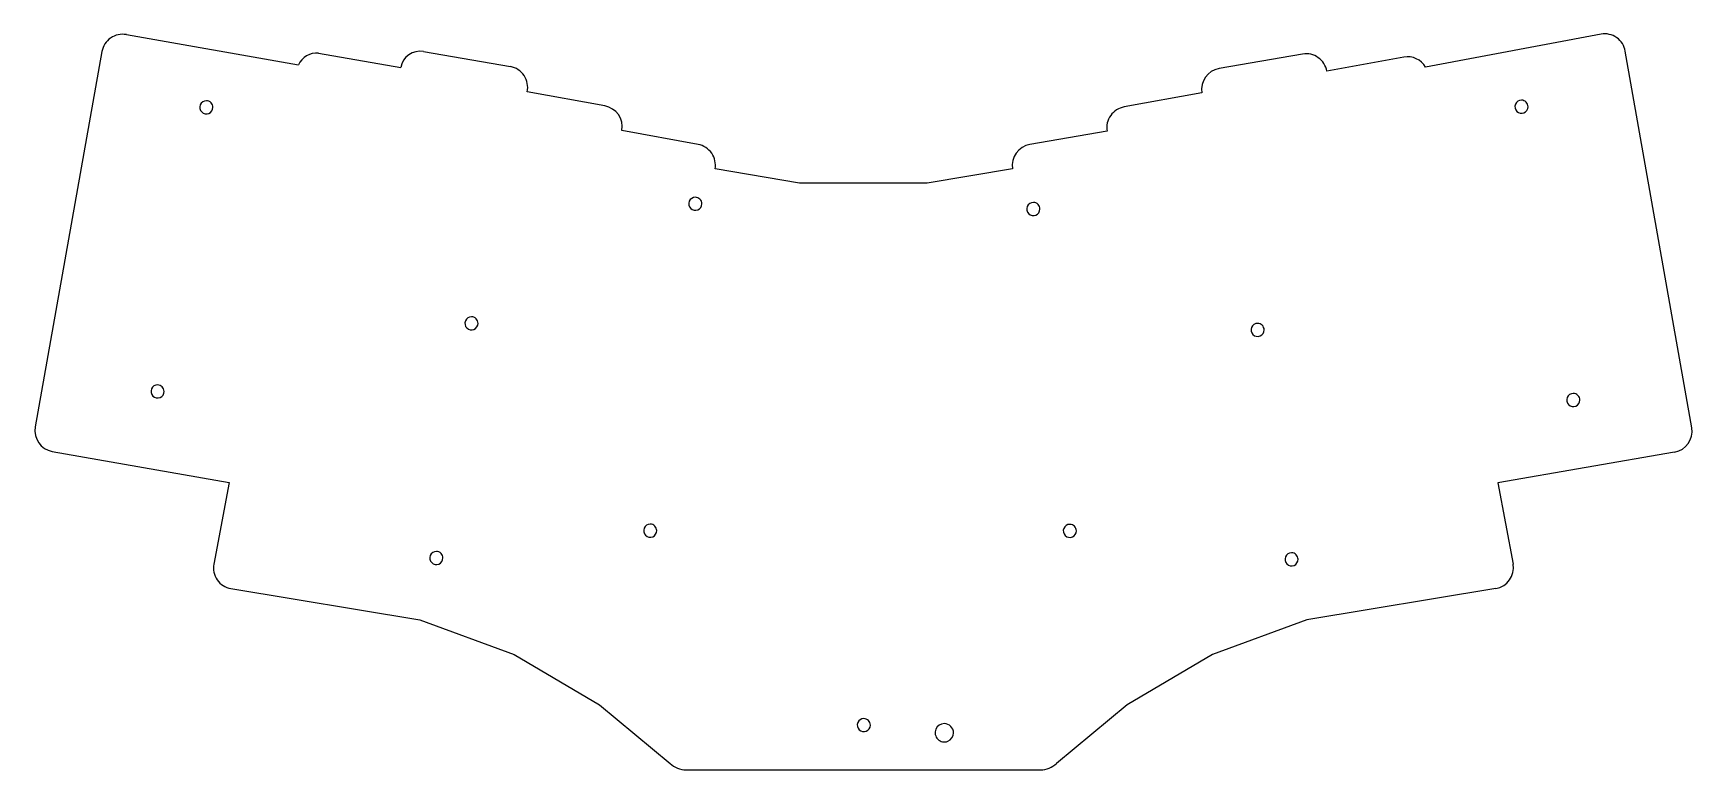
# Model space of a CAD drawing. Header units: millimetres. Extents: x 0 to 31.6, y 0 to 14.1.
import ezdxf

# ---------------------------------------------------------------- set-up
doc = ezdxf.new("R2010")
doc.units = ezdxf.units.MM
doc.layers.get('0').update_dxf_attribs({"linetype": 'CONTINUOUS'})

msp = doc.modelspace()

# ---------------------------------------------------------------- linework, layer by layer
at = {"color": 7}
for points in [[(1.749662, 14.03256), (5.028111, 13.456698)], [(29.865513, 14.041869), (26.519021, 13.408829)], [(1.282689, 13.709272), (0.012689, 6.546471)], [(5.412214, 13.679505), (6.981438, 13.405117)], [(7.413522, 13.713498), (9.070657, 13.422223)], [(24.175914, 13.660869), (22.58202, 13.383429)], [(31.59706, 6.531736), (30.32902, 13.713629)], [(26.107228, 13.604716), (24.63942, 13.332629)], [(10.87262, 12.672229), (9.392509, 12.941857)], [(22.25378, 12.919923), (20.776659, 12.653136)], [(12.65062, 11.935628), (11.195909, 12.205256)], [(20.44842, 12.189629), (18.97522, 11.935629)], [(14.58102, 11.199029), (12.97391, 11.468656)], [(18.64698, 11.472123), (17.01942, 11.199029)], [(17.01942, 11.199029), (14.58102, 11.199029)], [(0.335978, 6.079498), (3.70982, 5.484029)], [(31.26882, 6.068229), (27.895571, 5.480563)], [(3.70982, 5.484029), (3.416289, 3.930271)], [(27.895571, 5.480563), (28.189102, 3.926805)], [(3.739577, 3.463298), (7.34202, 2.867829)], [(27.860862, 3.463298), (24.25842, 2.867829)], [(7.34202, 2.867829), (9.14542, 2.207429), (10.77102, 1.242229)], [(24.25842, 2.867829), (22.45502, 2.207429)], [(22.45502, 2.207429), (20.829421, 1.242229)], [(10.77102, 1.242229), (12.11722, 0.12463)], [(20.829421, 1.242229), (19.483221, 0.124629)], [(12.42202, 0.005457), (19.17842, 0.005457)]]:
    msp.add_lwpolyline(points, dxfattribs=at)
for points in [[(3.27477, 12.769776)], [(28.34877, 12.781775)], [(12.59777, 10.929776)], [(19.04277, 10.829776)], [(8.32877, 8.648775)], [(23.31777, 8.523775)], [(2.34477, 7.350776)], [(29.336769, 7.185775)], [(11.73677, 4.693775)], [(19.73777, 4.688775)], [(7.65977, 4.171776)], [(23.96477, 4.146775)], [(15.80977, 0.982775)], [(17.344946, 0.886159)]]:
    msp.add_lwpolyline(points, close=True, dxfattribs=at)
for points in [[(1.44922, 13.967629), (1.361645, 13.907), (1.301742, 13.814066), (1.282689, 13.70927)], [(1.749662, 14.03256), (1.644866, 14.051614), (1.536794, 14.028257), (1.44922, 13.967629)], [(30.165252, 13.97375), (30.078327, 14.035307), (29.970507, 14.059811), (29.865515, 14.041869)], [(30.329021, 13.713629), (30.311088, 13.818623), (30.252178, 13.912192), (30.165252, 13.97375)], [(5.412214, 13.679506), (5.250833, 13.690046), (5.099081, 13.602019), (5.02811, 13.456698)], [(7.413522, 13.7135), (7.20978, 13.744539), (7.018309, 13.607884), (6.981437, 13.405117)], [(24.475652, 13.59275), (24.388726, 13.654307), (24.280906, 13.67881), (24.175914, 13.660868)], [(26.519024, 13.408831), (26.436858, 13.554494), (26.272078, 13.632877), (26.107228, 13.604716)], [(9.333214, 13.250135), (9.272571, 13.340646), (9.177848, 13.40273), (9.070657, 13.422223)], [(22.58202, 13.383433), (22.363386, 13.346077), (22.216429, 13.138557), (22.253781, 12.919922)], [(24.639421, 13.332629), (24.621487, 13.437623), (24.562577, 13.531192), (24.475652, 13.59275)], [(9.392507, 12.941857), (9.415248, 13.048406), (9.393857, 13.159624), (9.333214, 13.250135)], [(3.159285, 12.692611), (3.139937, 12.645902), (3.150632, 12.592137), (3.186382, 12.556387)], [(3.27477, 12.769776), (3.224212, 12.769776), (3.178633, 12.73932), (3.159285, 12.692611)], [(3.363158, 12.733164), (3.339716, 12.756606), (3.307922, 12.769776), (3.27477, 12.769776)], [(3.39977, 12.644776), (3.39977, 12.677928), (3.3866, 12.709722), (3.363158, 12.733164)], [(11.195908, 12.205256), (11.235582, 12.42348), (11.090843, 12.632549), (10.87262, 12.672229)], [(28.233285, 12.704611), (28.213937, 12.657902), (28.224632, 12.604137), (28.260381, 12.568387)], [(28.34877, 12.781775), (28.298212, 12.781775), (28.252632, 12.75132), (28.233285, 12.704611)], [(28.437158, 12.745164), (28.413716, 12.768606), (28.381922, 12.781775), (28.34877, 12.781775)], [(28.47377, 12.656775), (28.47377, 12.689927), (28.4606, 12.721722), (28.437158, 12.745164)], [(3.186382, 12.556387), (3.222131, 12.520638), (3.275896, 12.509943), (3.322605, 12.529291)], [(3.322605, 12.529291), (3.369315, 12.548638), (3.39977, 12.594218), (3.39977, 12.644776)], [(20.516539, 12.489365), (20.454981, 12.40244), (20.430478, 12.294621), (20.44842, 12.189629)], [(20.77666, 12.653132), (20.671666, 12.6352), (20.578097, 12.57629), (20.516539, 12.489365)], [(28.260381, 12.568387), (28.296131, 12.532637), (28.349896, 12.521943), (28.396605, 12.54129)], [(28.396605, 12.54129), (28.443314, 12.560638), (28.47377, 12.606218), (28.47377, 12.656775)], [(12.908983, 11.769101), (12.848354, 11.856676), (12.755417, 11.916578), (12.65062, 11.935629)], [(12.973912, 11.468655), (12.992968, 11.573451), (12.969613, 11.681525), (12.908983, 11.769101)], [(18.97522, 11.935633), (18.756586, 11.898277), (18.60963, 11.690758), (18.646981, 11.472123)], [(12.482285, 10.852611), (12.462937, 10.805902), (12.473632, 10.752137), (12.509382, 10.716387)], [(12.59777, 10.929776), (12.547212, 10.929776), (12.501633, 10.89932), (12.482285, 10.852611)], [(12.686158, 10.893164), (12.662716, 10.916606), (12.630922, 10.929776), (12.59777, 10.929776)], [(12.645605, 10.689291), (12.692315, 10.708638), (12.72277, 10.754218), (12.72277, 10.804776)], [(12.72277, 10.804776), (12.72277, 10.837928), (12.7096, 10.869722), (12.686158, 10.893164)], [(19.04277, 10.829776), (18.992212, 10.829776), (18.946632, 10.79932), (18.927285, 10.752611)], [(19.131158, 10.793164), (19.107716, 10.816606), (19.075922, 10.829776), (19.04277, 10.829776)], [(19.16777, 10.704776), (19.16777, 10.737928), (19.1546, 10.769722), (19.131158, 10.793164)], [(12.509382, 10.716387), (12.545131, 10.680638), (12.598896, 10.669943), (12.645605, 10.689291)], [(18.927285, 10.752611), (18.907937, 10.705902), (18.918631, 10.652137), (18.954381, 10.616387)], [(18.954381, 10.616387), (18.990131, 10.580637), (19.043896, 10.569943), (19.090605, 10.589291)], [(19.090605, 10.589291), (19.137314, 10.608638), (19.16777, 10.654218), (19.16777, 10.704776)], [(8.213285, 8.571611), (8.193937, 8.524901), (8.204632, 8.471137), (8.240381, 8.435387)], [(8.32877, 8.648775), (8.278212, 8.648775), (8.232632, 8.61832), (8.213285, 8.571611)], [(8.417158, 8.612164), (8.393716, 8.635606), (8.361922, 8.648775), (8.32877, 8.648775)], [(8.45377, 8.523775), (8.45377, 8.556927), (8.4406, 8.588722), (8.417158, 8.612164)], [(8.240381, 8.435387), (8.276131, 8.399637), (8.329896, 8.388943), (8.376605, 8.40829)], [(8.376605, 8.40829), (8.423314, 8.427638), (8.45377, 8.473218), (8.45377, 8.523775)], [(23.202285, 8.446611), (23.182937, 8.399902), (23.193631, 8.346137), (23.229381, 8.310387)], [(23.31777, 8.523775), (23.267212, 8.523775), (23.221632, 8.49332), (23.202285, 8.446611)], [(23.229381, 8.310387), (23.265131, 8.274637), (23.318896, 8.263943), (23.365605, 8.28329)], [(23.406158, 8.487164), (23.382716, 8.510606), (23.350922, 8.523775), (23.31777, 8.523775)], [(23.365605, 8.28329), (23.412314, 8.302638), (23.44277, 8.348218), (23.44277, 8.398775)], [(23.44277, 8.398775), (23.44277, 8.431927), (23.4296, 8.463722), (23.406158, 8.487164)], [(2.34477, 7.350776), (2.294212, 7.350776), (2.248632, 7.32032), (2.229285, 7.273611)], [(2.46977, 7.225776), (2.46977, 7.294811), (2.413805, 7.350776), (2.34477, 7.350776)], [(2.229285, 7.273611), (2.209937, 7.226902), (2.220632, 7.173137), (2.256381, 7.137387)], [(2.256381, 7.137387), (2.292131, 7.101638), (2.345896, 7.090943), (2.392605, 7.110291)], [(2.392605, 7.110291), (2.439314, 7.129638), (2.46977, 7.175218), (2.46977, 7.225776)], [(29.221284, 7.108611), (29.201937, 7.061901), (29.212631, 7.008137), (29.248381, 6.972387)], [(29.336769, 7.185775), (29.286212, 7.185775), (29.240632, 7.15532), (29.221284, 7.108611)], [(29.248381, 6.972387), (29.284131, 6.936637), (29.337896, 6.925943), (29.384605, 6.94529)], [(29.425158, 7.149163), (29.401716, 7.172605), (29.369921, 7.185775), (29.336769, 7.185775)], [(29.384605, 6.94529), (29.431314, 6.964638), (29.461769, 7.010217), (29.461769, 7.060775)], [(29.461769, 7.060775), (29.461769, 7.093927), (29.4486, 7.125721), (29.425158, 7.149163)], [(0.012688, 6.546471), (-0.026978, 6.328248), (0.117758, 6.119184), (0.335977, 6.079498)], [(31.26882, 6.068227), (31.487455, 6.105582), (31.634412, 6.313101), (31.59706, 6.531736)], [(11.621285, 4.616611), (11.601937, 4.569902), (11.612631, 4.516137), (11.648381, 4.480387)], [(11.73677, 4.693775), (11.686212, 4.693775), (11.640632, 4.66332), (11.621285, 4.616611)], [(11.648381, 4.480387), (11.684131, 4.444637), (11.737896, 4.433943), (11.784605, 4.45329)], [(11.825158, 4.657164), (11.801716, 4.680606), (11.769922, 4.693775), (11.73677, 4.693775)], [(11.784605, 4.45329), (11.831314, 4.472638), (11.86177, 4.518218), (11.86177, 4.568775)], [(11.86177, 4.568775), (11.86177, 4.601927), (11.8486, 4.633722), (11.825158, 4.657164)], [(19.622285, 4.611611), (19.602937, 4.564901), (19.613632, 4.511137), (19.649381, 4.475387)], [(19.73777, 4.688775), (19.687212, 4.688775), (19.641632, 4.65832), (19.622285, 4.611611)], [(19.649381, 4.475387), (19.685131, 4.439637), (19.738896, 4.428943), (19.785605, 4.44829)], [(19.826158, 4.652164), (19.802716, 4.675606), (19.770922, 4.688775), (19.73777, 4.688775)], [(19.785605, 4.44829), (19.832314, 4.467638), (19.86277, 4.513217), (19.86277, 4.563775)], [(19.86277, 4.563775), (19.86277, 4.596927), (19.8496, 4.628722), (19.826158, 4.652164)], [(7.65977, 4.171776), (7.609212, 4.171776), (7.563632, 4.14132), (7.544285, 4.094611)], [(7.748158, 4.135164), (7.724716, 4.158606), (7.692922, 4.171776), (7.65977, 4.171776)], [(7.78477, 4.046776), (7.78477, 4.079928), (7.7716, 4.111722), (7.748158, 4.135164)], [(23.96477, 4.146775), (23.914212, 4.146775), (23.868632, 4.11632), (23.849285, 4.069611)], [(24.053158, 4.110164), (24.029716, 4.133606), (23.997922, 4.146775), (23.96477, 4.146775)], [(3.416291, 3.930271), (3.397233, 3.825476), (3.420587, 3.717401), (3.481216, 3.629826)], [(7.544285, 4.094611), (7.524937, 4.047902), (7.535632, 3.994137), (7.571381, 3.958387)], [(7.571381, 3.958387), (7.607131, 3.922638), (7.660896, 3.911943), (7.707605, 3.931291)], [(7.707605, 3.931291), (7.754314, 3.950638), (7.78477, 3.996218), (7.78477, 4.046776)], [(23.849285, 4.069611), (23.829937, 4.022901), (23.840632, 3.969137), (23.876381, 3.933387)], [(23.876381, 3.933387), (23.912131, 3.897637), (23.965896, 3.886943), (24.012605, 3.90629)], [(24.012605, 3.90629), (24.059314, 3.925638), (24.08977, 3.971217), (24.08977, 4.021775)], [(24.08977, 4.021775), (24.08977, 4.054927), (24.0766, 4.086722), (24.053158, 4.110164)], [(27.860862, 3.463296), (28.079496, 3.500652), (28.226452, 3.70817), (28.189102, 3.926805)], [(3.481216, 3.629826), (3.541844, 3.54225), (3.634781, 3.482348), (3.739578, 3.463298)], [(15.80977, 0.982775), (15.759212, 0.982775), (15.713632, 0.95232), (15.694285, 0.905611)], [(15.898158, 0.946164), (15.874716, 0.969606), (15.842922, 0.982775), (15.80977, 0.982775)], [(15.694285, 0.905611), (15.674937, 0.858901), (15.685632, 0.805137), (15.721381, 0.769387)], [(15.721381, 0.769387), (15.757131, 0.733637), (15.810896, 0.722943), (15.857605, 0.74229)], [(15.857605, 0.74229), (15.904315, 0.761638), (15.93477, 0.807218), (15.93477, 0.857775)], [(15.93477, 0.857775), (15.93477, 0.890927), (15.9216, 0.922722), (15.898158, 0.946164)], [(17.183267, 0.778128), (17.15618, 0.712735), (17.171152, 0.637465), (17.221202, 0.587415)], [(17.344946, 0.886159), (17.274165, 0.886159), (17.210354, 0.843521), (17.183267, 0.778128)], [(17.468689, 0.834902), (17.435871, 0.867721), (17.391359, 0.886159), (17.344946, 0.886159)], [(17.411915, 0.54948), (17.477308, 0.576567), (17.519946, 0.640378), (17.519946, 0.711159)], [(17.519946, 0.711159), (17.519946, 0.757572), (17.501508, 0.802084), (17.468689, 0.834902)], [(17.221202, 0.587415), (17.271252, 0.537365), (17.346522, 0.522393), (17.411915, 0.54948)], [(12.117218, 0.124627), (12.200229, 0.048004), (12.309053, 0.005457), (12.422021, 0.005457)], [(19.17842, 0.005459), (19.291387, 0.005459), (19.400211, 0.048006), (19.483221, 0.124629)]]:
    msp.add_open_spline(points, degree=3, dxfattribs=at)

doc.saveas('drawing.dxf')
